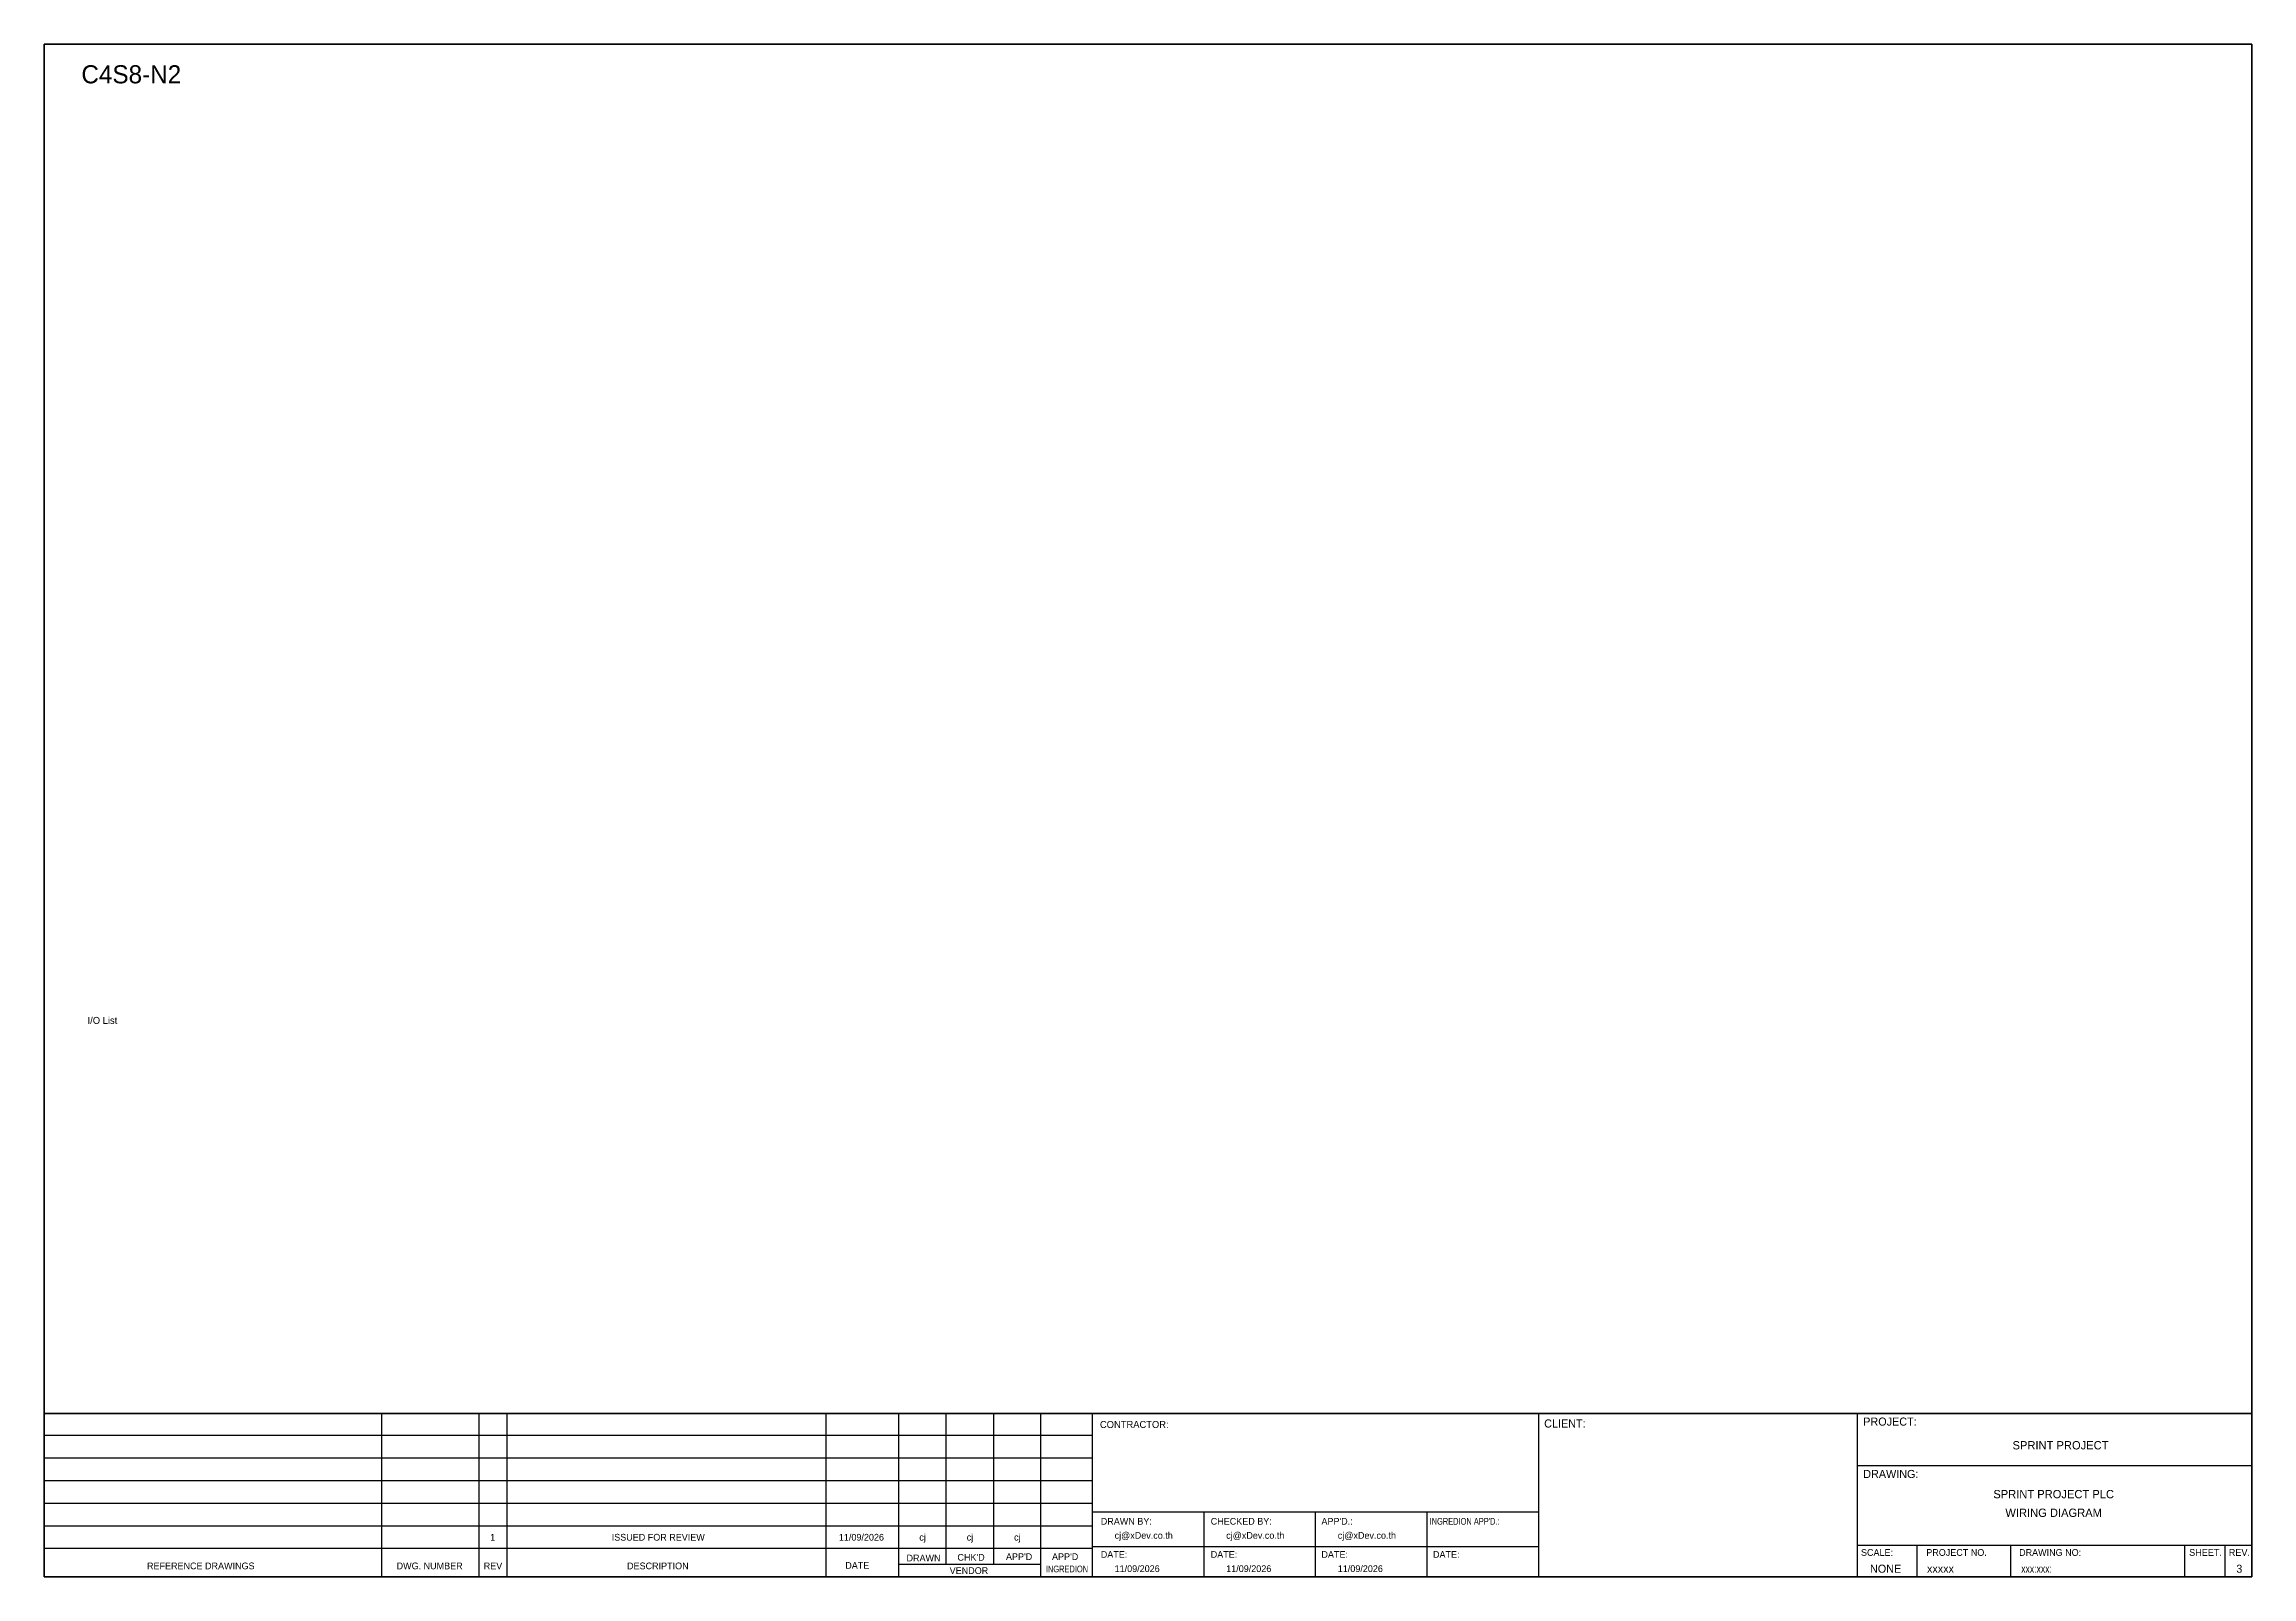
# Model space of a CAD drawing. Header units: metres. Extents: x 0 to 62600, y 0 to 2704.
# Drawn here: x 54513 to 58406, y 0 to 2704 of the extents above; entities that cross this region are included whole.
import ezdxf
from ezdxf.enums import TextEntityAlignment as Align

# ---------------------------------------------------------------- set-up
doc = ezdxf.new("R2010")
doc.units = ezdxf.units.M

msp = doc.modelspace()

# ---------------------------------------------------------------- linework, layer by layer
at = {"color": 4}
for p, q in [((57815.2, 56.1), (57815.2, 0)), ((57980.5, 56.1), (57980.5, 0))]:
    msp.add_line(p, q, dxfattribs=at)
at = {"color": 4, "ltscale": 0.5}
for p, q in [((58287.6, 56.1), (58287.6, 0)), ((58287.6, 56.1), (58287.6, 0)), ((58358.8, 56.1), (58358.8, 0)), ((58358.8, 56.1), (58358.8, 0))]:
    msp.add_line(p, q, dxfattribs=at)
at = {"layer": 'GT_1', "color": 4}
for p, q in [((55108.3, 0), (55108.3, 288.2)), ((55280.2, 0), (55280.2, 288.2)), ((55329.4, 0), (55329.4, 288.2)), ((55892, 0), (55892, 288.2)), ((56020.3, 0), (56020.3, 288.2)), ((56103.9, 21.8), (56103.9, 288.2)), ((56187.4, 21.8), (56187.4, 288.2)), ((56270.7, 0), (56270.7, 288.2)), ((56361.7, 0), (56361.7, 288.2)), ((57148.7, 0), (57148.7, 288.2)), ((57711, 0), (57711, 288.2)), ((57711, 0), (57711, 288.2)), ((57711, 0), (57711, 288.2)), ((56361.7, 249.3), (54512.9, 249.3)), ((56361.7, 209.5), (54512.9, 209.5)), ((56361.7, 169.6), (54512.9, 169.6)), ((56361.7, 129.7), (54512.9, 129.7)), ((56361.7, 89.7), (54512.9, 89.7)), ((57148.7, 114.3), (56361.7, 114.3)), ((56558.5, 0), (56558.5, 114.3)), ((56755.2, 0), (56755.2, 114.3)), ((56952, 0), (56952, 114.3)), ((56361.6, 49.8), (54512.9, 49.8)), ((57148.7, 52.9), (56361.7, 52.9)), ((57711, 56.1), (58406.2, 56.1)), ((56270.7, 21.8), (56020.3, 21.8))]:
    msp.add_line(p, q, dxfattribs=at)
at = {"layer": 'HELPPOINT', "color": 4, "lineweight": 35}
for p, q in [((54512.9, 0), (54512.9, 2704.2)), ((54512.9, 2704.2), (58406.2, 2704.2)), ((54512.9, 0), (54512.9, 2704.2)), ((54512.9, 2704.2), (58406.2, 2704.2)), ((58406.2, 2704.2), (58406.2, 0)), ((58406.2, 2704.2), (58406.2, 0)), ((58406.2, 0), (54512.9, 0)), ((58406.2, 0), (54512.9, 0))]:
    msp.add_line(p, q, dxfattribs=at)
at = {"layer": 'HELPPOINT', "color": 4}
for p, q in [((57711, 196.6), (58406.2, 196.6)), ((57711, 196.6), (58406.2, 196.6)), ((57711, 56.1), (58406.2, 56.1))]:
    msp.add_line(p, q, dxfattribs=at)
at = {"layer": 'MEMBER', "color": 4, "lineweight": 35}
msp.add_line((54512.9, 288.2), (58406.2, 288.2), dxfattribs=at)
msp.add_line((54512.9, 288.2), (58406.2, 288.2), dxfattribs=at)
at = {"layer": 'MEMBER', "color": 4}
for p, q in [((57711, 196.6), (58406.2, 196.6)), ((57711, 196.6), (58406.2, 196.6)), ((57711, 56.1), (58406.2, 56.1)), ((57711, 56.1), (58406.2, 56.1))]:
    msp.add_line(p, q, dxfattribs=at)

# ---------------------------------------------------------------- texts
at = {"color": 2}
msp.add_text('C4S8-N2', height=32, dxfattribs=at).set_placement((54578.6, 2635))
at = {"color": 4, "ltscale": 100}
for s, p in [('SPRINT PROJECT', (58068.8, 232.2)), ('SPRINT PROJECT PLC', (58056.7, 146)), ('WIRING DIAGRAM', (58056.7, 113.1))]:
    msp.add_text(s, height=14.693, dxfattribs=at).set_placement(p, align=Align.MIDDLE_CENTER)
at = {"layer": 'GT_1', "color": 4}
for s, p in [('CLIENT:', (57158.2, 263.5)), ('PROJECT:', (57720.9, 266.8)), ('DRAWING:', (57720.9, 174.4))]:
    msp.add_text(s, height=14.25, dxfattribs=at).set_placement(p)
at = {"layer": 'MEMBER', "color": 4, "ltscale": 0.8}
for s, height, p in [('I/O List', 12.35, (54589.5, 975.6)), ('CONTRACTOR:', 12.35, (56374.8, 262.7)), ('DRAWN BY:', 11.88, (56376.3, 92.1)), ('cj@xDev.co.th', 11.875, (56400.7, 67.2)), ('CHECKED BY:', 11.875, (56570.2, 92.1)), ('cj@xDev.co.th', 11.875, (56597.5, 67.2)), ("APP'D.:", 11.88, (56765.4, 92.1)), ('cj@xDev.co.th', 11.875, (56794.3, 67.2)), ('DRAWN', 11.88, (56033.7, 27.3)), ("CHK'D", 11.88, (56123.5, 28.5)), ("APP'D", 11.88, (56209.1, 29.7)), ("APP'D", 11.88, (56290.3, 29.7)), ('DATE:', 11.88, (56376.3, 33.6)), ('DATE:', 11.88, (56570.2, 33.6)), ('DATE:', 11.88, (56765.4, 33.6)), ('DATE:', 11.88, (56962.2, 33.6)), ('SCALE:', 11.88, (57716.9, 37.1)), ('PROJECT NO.', 11.875, (57832.1, 37.1)), ('DRAWING NO:', 11.875, (57995.8, 37.1)), ('SHEET.', 12, (58295.6, 37.1)), ('REV.', 12, (58365.5, 37.1)), ('REFERENCE DRAWINGS', 11.875, (54694.3, 13.4)), ('DWG. NUMBER', 11.875, (55134.5, 13.4)), ('REV', 11.88, (55288.1, 13.4)), ('DESCRIPTION', 11.875, (55540.9, 13.4)), ('DATE', 11.88, (55925.7, 14.2)), ('VENDOR', 11.88, (56109.8, 5.1)), ('11/09/2026', 11.88, (56400.7, 8.5)), ('11/09/2026', 11.88, (56597.5, 8.5)), ('11/09/2026', 11.88, (56794.3, 8.5)), ('NONE', 14.23, (57732.9, 7.3)), ('xxxxx', 14.23, (57833.3, 7.3))]:
    msp.add_text(s, height=height, dxfattribs=at).set_placement(p)
at = {"layer": 'MEMBER', "color": 4, "ltscale": 0.8, "width": 0.8}
for s, height, p in [("INGREDION APP'D.:", 11.875, (56956.2, 92.1)), ('INGREDION', 11.88, (56279.5, 8)), ('xxx:xxx:', 14.23, (57999.5, 7.3))]:
    msp.add_text(s, height=height, dxfattribs=at).set_placement(p)
at = {"layer": 'MEMBER', "color": 4, "ltscale": 0.8}
for s, height, p in [('1', 11.9, (55303.9, 69.9)), ('ISSUED FOR REVIEW', 11.875, (55595.9, 69.9)), ('11/09/2026', 11.88, (55954.2, 69.9)), ('cj', 11.88, (56062, 69.9)), ('cj', 11.88, (56145.6, 69.9)), ('cj', 11.88, (56229.1, 69.9))]:
    msp.add_text(s, height=height, dxfattribs=at).set_placement(p, align=Align.MIDDLE_CENTER)
msp.add_text('3', height=14.2, dxfattribs=at).set_placement((58384.1, 7.3), align=Align.CENTER)

doc.saveas('drawing.dxf')
